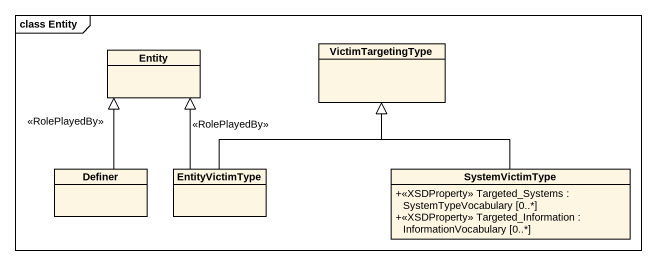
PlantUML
@startuml
mainframe class Entity
hide circle
hide empty members
skinparam classAttributeIconSize 0
class "Entity" as Entity_
class VictimTargetingType
class Definer
class EntityVictimType
class SystemVictimType {
  +<<XSDProperty>> Targeted_Systems : SystemTypeVocabulary [0..*]
  +<<XSDProperty>> Targeted_Information : InformationVocabulary [0..*]
}
Definer -up-|> Entity_ : <<RolePlayedBy>>
EntityVictimType -up-|> Entity_ : <<RolePlayedBy>>
EntityVictimType -up-|> VictimTargetingType
SystemVictimType -up-|> VictimTargetingType
@enduml
